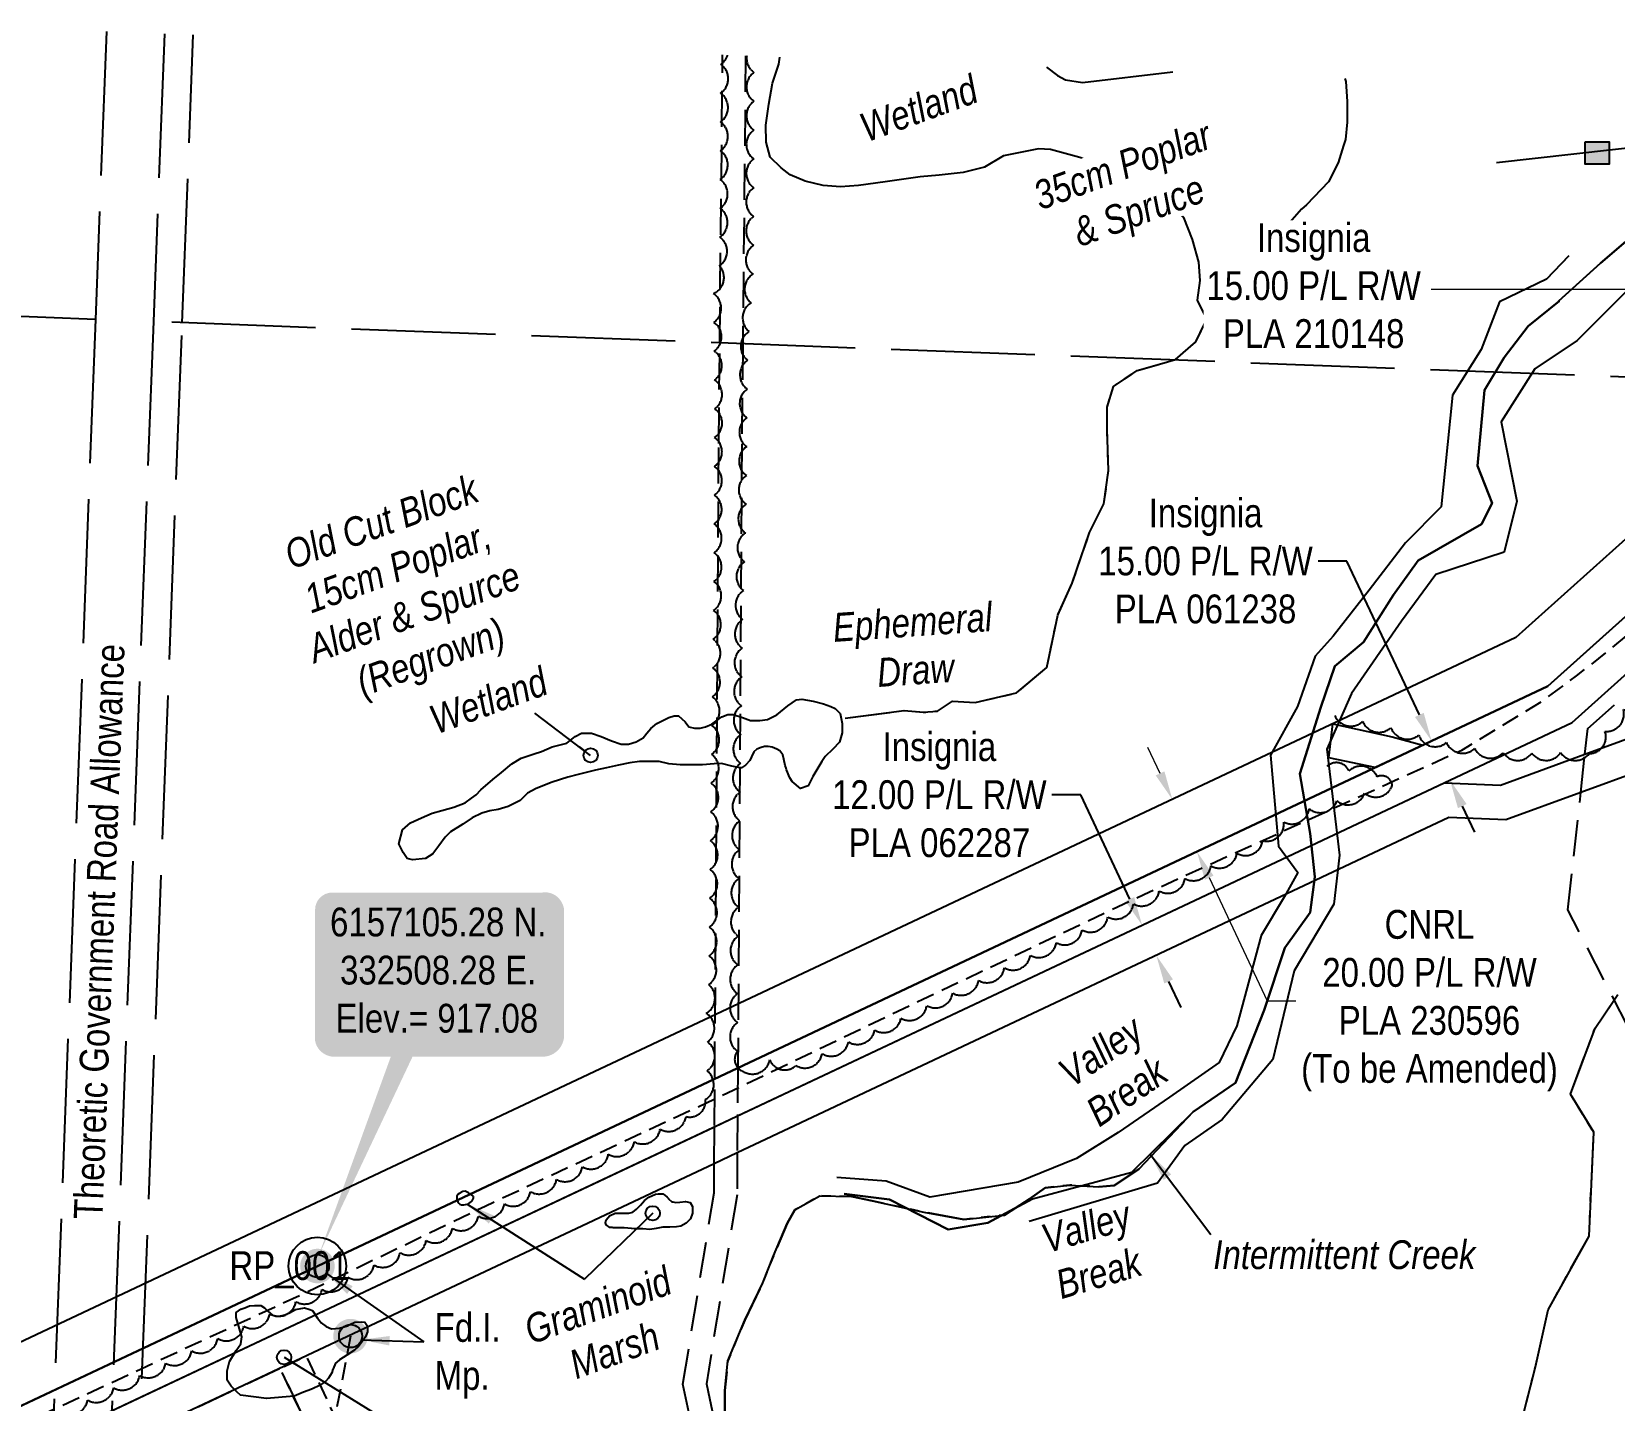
# Model space of a CAD drawing. Extents: x 328899 to 333357, y 6155734 to 6158534.
# Drawn here: x 332409 to 332959, y 6157059 to 6157534 of the extents above; entities that cross this region are included whole.
import ezdxf

# ---------------------------------------------------------------- set-up
doc = ezdxf.new("R2010")
doc.units = 0
doc.header["$LTSCALE"] = 5
doc.header["$PDSIZE"] = 0.5
for name, pattern in [('0', [1, 1, 0]), ('foc-ACCESSROAD', [3.75, 2.5, -1.25]), ('foc-TIELINE', [1.875, 1.25, -0.625]), ('foc-TOPO-ephemeral', [6.25, 3.125, -0.625, 0.625, -0.625, 0.625, -0.625]), ('foc-UNSURVEYED', [12.5, 10, -2.5]), ('HIDDEN2', [1.875, 1.25, -0.625]), ('UG_PIPE', [1.875, 1.25, -0.625])]:
    doc.linetypes.add(name, pattern=pattern)
doc.layers.get('Defpoints').update_dxf_attribs({"color": 9})
for name, color, linetype in [('35', 37, 'Continuous'), ('AS-PIPE-UG', 44, 'UG_PIPE'), ('AS-UNDERLAY-H', 141, 'Continuous'), ('C-RW', 13, 'Continuous'), ('C-WS', 13, 'foc-ACCESSROAD'), ('DETAIL-T', 7, 'Continuous'), ('F-AR', 190, 'foc-ACCESSROAD'), ('F-RW', 190, 'Continuous'), ('L-MON', 1, 'Continuous'), ('L-ROAD-T', 7, 'Continuous'), ('L-TIE', 7, 'foc-TIELINE'), ('L-USEC', 7, 'foc-UNSURVEYED'), ('T-BUSH', 110, '0'), ('T-BUSH-T', 110, 'Continuous'), ('T-DRAW', 143, 'foc-TOPO-ephemeral'), ('T-EXISTING TFA', 220, 'HIDDEN2'), ('T-SLOPE', 48, 'Continuous'), ('T-WATER', 160, 'Continuous'), ('T-WATER-T', 170, 'Continuous'), ('WETLAND', 143, 'Continuous'), ('WETLAND-T', 146, 'Continuous')]:
    doc.layers.add(name, color=color, linetype=linetype)
for name, color, linetype, lineweight in [('C-RW-T', 13, 'Continuous', 9), ('F-RW-T', 190, 'Continuous', 9), ('T-TEXT', 48, 'Continuous', 18)]:
    doc.layers.add(name, color=color, linetype=linetype, lineweight=lineweight)
doc.layers.add('P-EXISTINGCUT', color=125, linetype='Continuous', plot=False)
doc.styles.add('80', font='ARIALN.TTF', dxfattribs={"height": 10})
doc.styles.add('80CG', font='ARIALN.TTF', dxfattribs={"height": 10})
doc.styles.add('80L', font='ARIALN.TTF', dxfattribs={"height": 10})
doc.styles.add('80LS', font='ARIALNI.TTF', dxfattribs={"height": 10})
doc.styles.add('foc-LtypeFont', font='ARIALN.TTF', dxfattribs={"height": 7.35})
doc.linetypes.add('foc-TOPO-flowdirection-NOLINE', pattern='A,0,[">",foc-LtypeFont,S=0.3,R=0,X=0,Y=-0.945],-20,[">",foc-LtypeFont,S=0.3,R=0,X=0,Y=-0.945],0', length=20)
doc.dimstyles.new('Compass 5 000', dxfattribs={"dimscale": 5, "dimtxt": 9, "dimasz": 2, "dimexe": 0.2, "dimexo": 0.0625, "dimgap": 0.5, "dimtad": 0, "dimtih": 1, "dimtoh": 1, "dimzin": 0, "dimdsep": 46, "dimtxsty": '80CG', "dimcen": 0.1, "dimse1": 1, "dimse2": 1, "dimclrd": 256, "dimclrt": 256, "dimaunit": 1, "dimadec": 4, "dimazin": 0, "dimtfac": 0.06, "dimtofl": 0, "dimtmove": 0, "dimatfit": 1, "dimfxl": 0.2, "dimtolj": 1, "dimtzin": 0, "dimlwd": -1, "dimarcsym": 0})

# ---------------------------------------------------------------- blocks, each defined once
blk = doc.blocks.new('*D40')
at = {"layer": 'Defpoints', "color": 0, "transparency": 16777216}
for p in [(332901.61, 6157274.01), (332753.23, 6157220.69), (332759.63, 6157207.12)]:
    blk.add_point(p, dxfattribs=at)
at = {"layer": 'F-RW', "transparency": 16777216}
for p, q in [((332865.8, 6157350.03), (332855.8, 6157350.03)), ((332890.96, 6157296.63), (332865.8, 6157350.03)), ((332905.88, 6157264.97), (332910.14, 6157255.92))]:
    blk.add_line(p, q, dxfattribs=at)
for points in [[(332892.47, 6157297.34), (332889.45, 6157295.92), (332895.22, 6157287.58)], [(332907.38, 6157265.68), (332904.37, 6157264.26), (332901.61, 6157274.01)]]:
    blk.add_solid(points, dxfattribs=at)
at = {"layer": 'F-RW', "transparency": 16777216, "insert": (332816.72, 6157350.03), "char_height": 10, "attachment_point": 5, "style": '80CG'}
blk.add_mtext('\\A1;Insignia\\P15.00 P/L R/W\\PPLA 061238', dxfattribs=at)
blk = doc.blocks.new('*D43')
at = {"layer": 'Defpoints', "color": 0, "transparency": 16777216}
for p in [(332794.68, 6157223.64), (332694.52, 6157176.45), (332699.47, 6157165.94)]:
    blk.add_point(p, dxfattribs=at)
at = {"layer": 'F-RW', "transparency": 16777216}
for p, q in [((332773.37, 6157268.88), (332763.37, 6157268.88)), ((332790.42, 6157232.68), (332773.37, 6157268.88)), ((332803.89, 6157204.08), (332808.16, 6157195.04))]:
    blk.add_line(p, q, dxfattribs=at)
for points in [[(332791.93, 6157233.39), (332788.91, 6157231.97), (332794.68, 6157223.64)], [(332805.4, 6157204.79), (332802.39, 6157203.37), (332799.63, 6157213.13)]]:
    blk.add_solid(points, dxfattribs=at)
at = {"layer": 'F-RW', "transparency": 16777216, "insert": (332724.28, 6157268.88), "char_height": 10, "attachment_point": 5, "style": '80CG'}
blk.add_mtext('\\A1;Insignia\\P12.00 P/L R/W\\PPLA 062287', dxfattribs=at)
blk = doc.blocks.new('fdia')
at = {"color": 255, "const_width": 1}
blk.add_lwpolyline([(-0.5, 0, 1), (0.5, 0, 1)], format="xyb", close=True, dxfattribs=at)
blk = doc.blocks.new('Fdiaa')
blk.add_blockref('fdia', (0, 0))
blk = doc.blocks.new('fdib')
at = {"color": 1, "const_width": 1.6}
blk.add_lwpolyline([(-0.4, 0, 1), (0.4, 0, 1)], format="xyb", close=True, dxfattribs=at)
at = {"color": 1}
blk.add_circle((0, 0), 0.8, dxfattribs=at)
blk = doc.blocks.new('Fdibb')
blk.add_blockref('fdib', (0, 0))
blk = doc.blocks.new('fdicc')
for name in ['Fdibb', 'Fdiaa']:
    blk.add_blockref(name, (0, 0))
blk = doc.blocks.new('FDI')
blk.add_blockref('fdicc', (0, 0))
blk = doc.blocks.new('*D74')
at = {"layer": 'C-RW-T', "transparency": 16777216}
for p, q in [((332800.93, 6157276.32), (332796.67, 6157285.36)), ((332817.98, 6157240.13), (332838.11, 6157197.4)), ((332838.11, 6157197.4), (332848.11, 6157197.4))]:
    blk.add_line(p, q, dxfattribs=at)
for points in [[(332802.44, 6157277.03), (332799.42, 6157275.61), (332805.19, 6157267.27)], [(332819.49, 6157240.84), (332816.47, 6157239.42), (332813.72, 6157249.18)]]:
    blk.add_solid(points, dxfattribs=at)
at = {"layer": 'Defpoints', "color": 0, "transparency": 16777216}
for p in [(332813.72, 6157249.18), (332516.72, 6157131.36), (332525.24, 6157113.27)]:
    blk.add_point(p, dxfattribs=at)
at = {"layer": 'C-RW-T', "transparency": 16777216, "insert": (332894.49, 6157197.4), "char_height": 10, "attachment_point": 5, "style": '80CG'}
blk.add_mtext('\\A1;CNRL\\P20.00 P/L R/W\\PPLA 230596\\P(To be Amended)', dxfattribs=at)
blk = doc.blocks.new('*U90')
h = blk.add_hatch(color=254)
edge = h.paths.add_edge_path()
edge.add_line((-36.5, -28.5), (36.5, -28.5))
edge.add_arc((36.5, -22.5), 6, 270, 360)
edge.add_line((42.5, -22.5), (42.5, 21))
edge.add_arc((36.5, 21), 6, 0, 90)
edge.add_line((36.5, 27), (-36.5, 27))
edge.add_arc((-36.5, 21), 6, 90, 180)
edge.add_line((-42.5, 21), (-42.5, -22.5))
edge.add_arc((-36.5, -22.5), 6, 180, 270)
at = {"color": 1, "flags": 128}
blk.add_lwpolyline([(-36.5, -28.5, 3, 3, 0), (36.5, -28.5, 3, 3, 0.414214), (42.5, -22.5, 3, 3, 0), (42.5, 21, 3, 0, 0.414214), (36.5, 27, 0, 0, 0), (-36.5, 27, 0, 0, 0.414214), (-42.5, 21, 0, 0, 0), (-42.5, -22.5, 0, 3, 0.414214)], format="xyseb", close=True, dxfattribs=at)
blk.add_lwpolyline([(-41.21, -98.9, 0, 10, 0), (0, 0, 5, 5, 0)], format="xyseb", dxfattribs=at)
at = {"color": 1, "style": '80'}
blk.add_attdef('ENTER_TEXT_001', (-36.33, -5), '', height=10, dxfattribs=at)

msp = doc.modelspace()

# ---------------------------------------------------------------- hatches: boundary and pattern name
at = {"layer": 'AS-UNDERLAY-H'}
h = msp.add_hatch(color=256, dxfattribs=at)
h.dxf.hatch_style = 1
h.paths.add_polyline_path([(332948.553, 6157495.606), (332956.868, 6157495.606), (332956.868, 6157487.892), (332948.553, 6157487.892)])

# ---------------------------------------------------------------- linework, layer by layer
at = {"layer": '35', "color": 3}
msp.add_circle((332508.283, 6157105.283), 10, dxfattribs=at)
at = {"layer": 'AS-PIPE-UG', "flags": 128}
msp.add_lwpolyline([(331649.728, 6156661.422), (331649.731, 6156669.514), (331650.752, 6156684.876), (331652.083, 6156692.607), (331655.102, 6156694.167), (331662.127, 6156697.447), (331677.16, 6156705.088), (331687.312, 6156709.624), (331750.613, 6156740.968), (331822.128, 6156774.525), (331873.444, 6156799.897), (331944.535, 6156834.29), (332056.187, 6156886.228), (332129.395, 6156919.545), (332169.929, 6156938.4), (332281.868, 6156992.034), (332392.035, 6157044.146), (332504.291, 6157096.11), (332566.479, 6157126.087), (332646.057, 6157163.211), (332718.516, 6157197.938), (332797.194, 6157235.209), (332905.727, 6157284.436), (332933.545, 6157301.382), (332945.586, 6157310.193), (332955.803, 6157318.22), (332967.926, 6157328.257), (333005.638, 6157361.058), (333016.464, 6157372.965), (333021.819, 6157381.536), (333027.308, 6157391.865), (333046.896, 6157440.751), (333054.598, 6157457.711), (333060.91, 6157469.859), (333084.827, 6157509.338)], dxfattribs=at)
at = {"layer": 'AS-UNDERLAY-H'}
msp.add_lwpolyline([(332948.553, 6157495.606), (332956.868, 6157495.606), (332956.868, 6157487.892), (332948.553, 6157487.892)], close=True, dxfattribs=at)
at = {"layer": 'C-RW', "flags": 128}
msp.add_lwpolyline([(333054.572, 6157510.48), (333027.577, 6157469.115), (332994.989, 6157386.732), (332924.462, 6157323.461), (332499.761, 6157123.372), (332262.665, 6157011.672), (332350.836, 6156824.519), (332472.575, 6156881.875), (332466.183, 6156895.441), (332362.532, 6156846.607), (332289.276, 6157002.105), (332508.283, 6157105.283), (332935.63, 6157306.618), (333011.856, 6157375.033), (333045.428, 6157459.88), (333077.862, 6157509.601)], dxfattribs=at)
at = {"layer": 'C-WS', "flags": 128}
msp.add_lwpolyline([(332314.174, 6156984.446), (332495.338, 6157069.792), (332583.714, 6156882.158), (332402.544, 6156796.826)], close=True, dxfattribs=at)
at = {"layer": 'F-AR'}
for points in [[(332630.698, 6156521.302), (332631.497, 6156621.532), (332632.022, 6156687.413), (332675.604, 6156772.649), (332679.384, 6156921.294), (332680.326, 6156958.303), (332645.217, 6157016.219), (332635.227, 6157064.246), (332646.018, 6157130.711), (332646.082, 6157140.797), (332646.165, 6157154.087), (332646.272, 6157170.688), (332647.674, 6157390.823), (332648.014, 6157425.824), (332648.982, 6157525.788)], [(332656.976, 6157525.486), (332656.007, 6157425.522), (332655.67, 6157390.759), (332654.293, 6157174.467), (332654.186, 6157157.864), (332654.102, 6157144.575), (332654.009, 6157130.042), (332643.356, 6157064.426), (332652.766, 6157019.191), (332688.378, 6156960.444), (332687.378, 6156921.091), (332683.551, 6156770.627), (332640.003, 6156685.458), (332639.49, 6156621.23), (332638.691, 6156521.001)], [(333059.118, 6156505.136), (333059.62, 6156542.645), (333060.402, 6156605.349), (333063.465, 6156850.903), (333065.343, 6156993.996), (333018.689, 6157114.645), (332972.22, 6157171.325), (332942.585, 6157228.993), (332947.017, 6157269.684), (332948.465, 6157282.983), (332949.434, 6157291.877), (332973.902, 6157313.552), (333009.072, 6157326.362), (333024.496, 6157366.192), (333026.1, 6157370.249), (333042.179, 6157410.896), (333058.816, 6157452.955), (333095.338, 6157508.941)]]:
    msp.add_lwpolyline(points, dxfattribs=at)
at = {"layer": 'F-RW', "flags": 128}
msp.add_lwpolyline([(333077.862, 6157509.601), (333045.428, 6157459.88), (333011.85, 6157374.995), (332935.634, 6157306.62), (332508.283, 6157105.283), (332234.022, 6156976.074), (331583.202, 6156669.438), (331589.594, 6156655.871), (332240.414, 6156962.507), (332514.675, 6157091.716), (332944.013, 6157293.99), (333024.496, 6157366.192), (333058.816, 6157452.955), (333095.338, 6157508.941)], dxfattribs=at)
at = {"layer": 'F-RW'}
for points in [[(331615.456, 6156605.006), (331616.062, 6156608.86), (331629.916, 6156608.329), (331630.749, 6156608.297), (331649.643, 6156607.573), (331651.853, 6156658.512), (331652.597, 6156685.556), (332240.414, 6156962.507), (332416.36, 6157045.398), (332447.104, 6157059.883), (332514.675, 6157091.716), (332646.163, 6157153.664), (332654.183, 6157157.442), (332899.553, 6157273.043), (332919.147, 6157272.281), (332948.465, 6157282.983), (332984.32, 6157296.071), (333023.989, 6157310.551), (333044.557, 6157362.546), (333054.321, 6157387.229), (333256.439, 6157385.576), (333356.461, 6157384.738)], [(333355.892, 6157369.747), (333255.87, 6157370.586), (333073.084, 6157372.113), (333055.104, 6157359.913), (333032.201, 6157300.779), (332967.96, 6157277.329), (332947.017, 6157269.684), (332921.042, 6157260.203), (332901.193, 6157260.974), (332654.102, 6157144.575), (332646.082, 6157140.797), (332518.776, 6157080.834), (332446.763, 6157046.908), (332416.024, 6157032.428), (332245.555, 6156951.778), (331673.344, 6156682.07), (331663.959, 6156667.802), (331663.641, 6156657.851), (331661.461, 6156595.345), (331629.291, 6156596.574)]]:
    msp.add_lwpolyline(points, dxfattribs=at)
at = {"layer": 'F-RW-T'}
msp.add_line((332895.073, 6157444.513), (333035.97, 6157444.513), dxfattribs=at)
at = {"layer": 'L-TIE'}
msp.add_line((332519.779, 6157080.948), (332478.967, 6156868.308), dxfattribs=at)
at = {"layer": 'L-USEC', "flags": 128}
for points in [[(332435.022, 6157533.864), (332431.205, 6157433.956)], [(332455.121, 6157533.105), (332451.303, 6157433.188)], [(332461.353, 6157432.819), (332465.17, 6157532.726)], [(332431.205, 6157433.956), (332028.308, 6157449.163), (331625.412, 6157464.369)], [(332431.205, 6157433.956), (332415.848, 6157031.998), (332400.49, 6156630.041)], [(332451.303, 6157433.188), (332435.946, 6157031.23), (332420.589, 6156629.273)], [(332430.638, 6156628.903), (332445.996, 6157030.862), (332461.353, 6157432.819)], [(333257.094, 6157402.784), (332854.198, 6157417.991), (332451.304, 6157433.198)]]:
    msp.add_lwpolyline(points, dxfattribs=at)
at = {"layer": 'P-EXISTINGCUT', "flags": 128}
msp.add_lwpolyline([(332860.965, 6157293.546), (332881.561, 6157289.02), (332892.158, 6157286.137), (332875.649, 6157278.359), (332859.484, 6157281.714)], close=True, dxfattribs=at)
at = {"layer": 'T-BUSH', "flags": 128}
for points in [[(332178.762, 6156921.332, 0.520567), (332172.615, 6156929.217, 0.5205671), (332176.851, 6156936.462, 0.5205671), (332185.192, 6156941.976, 0.5205671), (332193.581, 6156947.403, 0.5205671), (332202.634, 6156951.647, 0.5205671), (332211.686, 6156955.892, 0.5205671), (332220.739, 6156960.136, 0.5205671), (332229.791, 6156964.381, 0.5205671), (332238.829, 6156968.655, 0.5205671), (332247.807, 6156973.054, 0.5205671), (332256.785, 6156977.454, 0.5205671), (332265.763, 6156981.853, 0.5205671), (332274.741, 6156986.253, 0.5205671), (332283.728, 6156990.635, 0.5205671), (332292.796, 6156994.846, 0.5205671), (332301.864, 6156999.057, 0.5205671), (332310.932, 6157003.268, 0.5205671), (332319.999, 6157007.479, 0.5205671), (332329.067, 6157011.69, 0.5205671), (332338.135, 6157015.901, 0.5205671), (332347.203, 6157020.112, 0.5205671), (332356.235, 6157024.4, 0.5205671), (332365.259, 6157028.704, 0.5205671), (332374.284, 6157033.007, 0.5205671), (332383.308, 6157037.311, 0.5205671), (332392.333, 6157041.614, 0.5205671), (332401.369, 6157045.894, 0.5205671), (332410.406, 6157050.169, 0.5205671), (332419.444, 6157054.444, 0.5205671), (332428.482, 6157058.72, 0.5205671), (332437.52, 6157062.995, 0.5205671), (332446.558, 6157067.271, 0.5205671), (332455.595, 6157071.546, 0.5205671), (332464.633, 6157075.821, 0.5205671), (332473.671, 6157080.097, 0.5205671), (332482.709, 6157084.372, 0.5205671), (332491.747, 6157088.648, 0.5205671), (332500.797, 6157092.897, 0.5205671), (332509.848, 6157097.143, 0.5205671), (332518.9, 6157101.388, 0.5205671), (332527.952, 6157105.634, 0.5205671), (332537.005, 6157109.878, 0.5205671), (332546.058, 6157114.121, 0.5205671), (332555.111, 6157118.363, 0.5205671), (332564.164, 6157122.606, 0.5205671), (332573.217, 6157126.849, 0.5205671), (332582.27, 6157131.092, 0.5205671), (332591.318, 6157135.346, 0.5205671), (332600.314, 6157139.71, 0.5205671), (332609.309, 6157144.073, 0.5205671), (332618.305, 6157148.436, 0.5205671), (332627.301, 6157152.799, 0.5205671), (332636.297, 6157157.162, 0.5205671), (332643.035, 6157163.076, 0.5205671), (332643.62, 6157173.054, 0.5205671), (332643.791, 6157183.046, 0.5205671), (332643.311, 6157193.022, 0.5205671), (332644.18, 6157202.979, 0.5205671), (332644.293, 6157212.976, 0.5205671), (332644.406, 6157222.973, 0.5205671), (332644.519, 6157232.971, 0.5205671), (332644.632, 6157242.968, 0.5205671), (332644.744, 6157252.966, 0.5205671), (332644.86, 6157262.963, 0.5205671), (332645.004, 6157272.96, 0.5205671), (332645.149, 6157282.957, 0.5205671), (332645.293, 6157292.954, 0.5205671), (332645.437, 6157302.951, 0.5205671), (332645.582, 6157312.948, 0.5205671), (332645.726, 6157322.945, 0.5205671), (332645.871, 6157332.942, 0.5205671), (332645.996, 6157342.939, 0.5205671), (332646.039, 6157352.937, 0.5205671), (332646.082, 6157362.935, 0.5205671), (332646.125, 6157372.933, 0.5205671), (332646.168, 6157382.931, 0.5205671), (332646.211, 6157392.929, 0.5205671), (332646.254, 6157402.927, 0.5205671), (332646.202, 6157412.924, 0.5205671), (332646.083, 6157422.922, 0.5205671), (332645.965, 6157432.919, 0.5205671), (332645.846, 6157442.916, 0.5205671), (332647.851, 6157452.56, 0.5205671), (332648.065, 6157462.528, 0.5205671), (332648.116, 6157472.526, 0.5205671), (332648.167, 6157482.524, 0.5205671), (332648.218, 6157492.522, 0.5205671), (332648.269, 6157502.52, 0.5205671), (332648.32, 6157512.518, 0.5205671), (332648.371, 6157522.516, 0.1675036), (332650.724, 6157525.722, 0.1675036)], [(332657.357, 6157525.472, 0.2792603), (332659.895, 6157519.68, 0.5205671), (332659.871, 6157509.682, 0.5205671), (332659.847, 6157499.684, 0.5205671), (332659.823, 6157489.686, 0.5205671), (332659.8, 6157479.688, 0.5205671), (332659.776, 6157469.69, 0.5205671), (332659.752, 6157459.692, 0.5205671), (332659.568, 6157449.699, 0.5205671), (332658.881, 6157439.725, 0.5205671), (332658.194, 6157429.75, 0.5205671), (332657.663, 6157419.77, 0.5205671), (332657.56, 6157409.772, 0.5205671), (332657.458, 6157399.775, 0.5205671), (332657.355, 6157389.777, 0.5205671), (332657.253, 6157379.78, 0.5205671), (332657.151, 6157369.782, 0.5205671), (332656.919, 6157359.788, 0.5205671), (332656.575, 6157349.796, 0.5205671), (332656.231, 6157339.803, 0.5205671), (332655.93, 6157329.81, 0.5205671), (332655.791, 6157319.813, 0.5205671), (332655.653, 6157309.816, 0.5205671), (332655.514, 6157299.819, 0.5205671), (332655.375, 6157289.822, 0.5205671), (332655.236, 6157279.825, 0.5205671), (332655.097, 6157269.828, 0.5205671), (332654.958, 6157259.831, 0.5205671), (332654.819, 6157249.834, 0.5205671), (332654.681, 6157239.837, 0.5205671), (332654.542, 6157229.84, 0.5205671), (332654.403, 6157219.843, 0.5205671), (332654.264, 6157209.845, 0.5205671), (332654.159, 6157199.848, 0.5205671), (332654.182, 6157189.85, 0.5205671), (332654.156, 6157179.852, 0.5205671), (332656.215, 6157172.809, 0.5205671), (332665.363, 6157176.842, 0.5205671), (332674.454, 6157174.868, 0.5205671), (332683.569, 6157178.976, 0.5205671), (332692.684, 6157183.084, 0.5205671), (332701.799, 6157187.192, 0.5205671), (332710.914, 6157191.3, 0.5205671), (332719.905, 6157195.674, 0.5205671), (332728.896, 6157200.048, 0.5205671), (332737.886, 6157204.421, 0.5205671), (332746.877, 6157208.795, 0.5205671), (332755.868, 6157213.169, 0.5205671), (332764.858, 6157217.542, 0.5205671), (332773.844, 6157221.927, 0.5205671), (332782.753, 6157226.464, 0.5205671), (332791.662, 6157231.001, 0.5205671), (332800.602, 6157235.476, 0.5205671), (332809.597, 6157239.842, 0.5205671), (332818.591, 6157244.208, 0.5205671), (332827.586, 6157248.574, 0.5205671), (332836.58, 6157252.94, 0.5205671), (332843.887, 6157259.415, 0.5205671), (332852.701, 6157264.047, 0.5205671), (332862.319, 6157266.779, 0.5205671), (332871.94, 6157269.496, 0.5205671), (332881.577, 6157272.161, 0.5205671), (332876.321, 6157275.156, 0.5205671), (332866.531, 6157277.188, 0.5205671), (332858.874, 6157278.777)], [(332861.557, 6157296.487, 0.520567), (332871.322, 6157294.341, 0.5205671), (332881.087, 6157292.195, 0.5205671), (332890.749, 6157289.629, 0.5205671), (332900.396, 6157287.004, 0.5205671), (332910.184, 6157284.966, 0.5205671), (332920.053, 6157283.484, 0.5205671), (332930.037, 6157283.334, 0.5205671), (332940.033, 6157283.554, 0.5205671), (332950.022, 6157283.248, 0.5205671), (332955.417, 6157290.913, 0.5205671), (332961.835, 6157298.489, 0.5205671), (332968.833, 6157305.629, 0.5205671), (332977.023, 6157311.202, 0.5205671), (332985.808, 6157315.976, 0.5205671), (332994.592, 6157320.75, 0.5205671), (333003.34, 6157325.592, 0.5205671), (333011.345, 6157331.301, 0.5205671), (333016.763, 6157339.598, 0.5205671), (333020.308, 6157348.946, 0.5205671), (333023.854, 6157358.295, 0.5205671), (333027.357, 6157367.659, 0.5205671), (333030.819, 6157377.038, 0.5205671), (333034.433, 6157386.359, 0.5205671), (333038.209, 6157395.616, 0.5205671), (333041.984, 6157404.874, 0.5205671), (333045.76, 6157414.132, 0.5205671), (333049.536, 6157423.389, 0.5205671), (333053.312, 6157432.647, 0.5205671), (333058.166, 6157441.369, 0.5205671), (333063.273, 6157449.964, 0.5205671), (333068.38, 6157458.559, 0.5205671), (333073.487, 6157467.155, 0.5205671), (333078.594, 6157475.75, 0.5205671), (333083.701, 6157484.345, 0.5205671), (333088.809, 6157492.94, 0.5205671), (333093.916, 6157501.536, 0.4490056), (333099.451, 6157508.786, 0.4490056)]]:
    msp.add_lwpolyline(points, format="xyb", dxfattribs=at)
at = {"layer": 'T-DRAW', "linetype": 'foc-TOPO-flowdirection-NOLINE', "flags": 128}
for points in [[(333092.512, 6157503.588), (333080.27, 6157507.953), (333064.773, 6157508.28), (333043.377, 6157503.832), (333026.279, 6157500.505), (332917.774, 6157488.314)], [(332691.609, 6157295.49), (332712.098, 6157298.161), (332718.649, 6157297.566), (332723.613, 6157297.963), (332728.846, 6157301.463), (332736.738, 6157300.963), (332751.077, 6157304.272), (332761.556, 6157313.096), (332765.416, 6157331.295), (332770.379, 6157342.325), (332776.446, 6157359.973), (332781.409, 6157369.9), (332783.064, 6157381.481), (332782.512, 6157395.82), (332782.512, 6157403.541), (332784.718, 6157410.71), (332792.991, 6157416.225), (332800.712, 6157418.431), (332806.227, 6157420.086), (332813.396, 6157426.152), (332817.808, 6157435.527), (332829.53, 6157448.122)], [(332891.946, 6156992.176), (332899.389, 6157000.7), (332914.037, 6157031.624), (332926.501, 6157051.613), (332931.296, 6157070.299), (332935.644, 6157090.033), (332949.882, 6157115.692), (332951.525, 6157151.726), (332943.495, 6157165.004), (332951.991, 6157187.917), (332952.032, 6157187.876), (332958.022, 6157196.801)], [(332601.922, 6156610.431), (332606.907, 6156614.51), (332609.26, 6156620.157), (332610.515, 6156625.647), (332610.986, 6156629.412), (332610.677, 6156633.648), (332613.338, 6156638.197), (332614.226, 6156643.06), (332613.338, 6156648.394), (332612.24, 6156654.354), (332612.24, 6156657.492), (332612.24, 6156660.629), (332612.868, 6156664.708), (332615.692, 6156669.885), (332617.731, 6156672.708), (332621.966, 6156675.846), (332627.377, 6156677.933), (332630.707, 6156681.129), (332631.611, 6156685.546), (332631.209, 6156692.474), (332633.418, 6156700.104), (332635.557, 6156705.453), (332639.361, 6156709.712), (332640.595, 6156712.985), (332642.555, 6156718.279), (332646.673, 6156724.357), (332650.203, 6156730.632), (332652.36, 6156738.476), (332652.752, 6156740.044), (332653.928, 6156746.711), (332653.536, 6156754.555), (332654.713, 6156761.222), (332655.889, 6156771.026), (332654.125, 6156777.889), (332651.379, 6156785.144), (332646.673, 6156795.537), (332640.791, 6156804.361), (332638.83, 6156814.754), (332641.379, 6156825.146), (332644.516, 6156829.852), (332646.085, 6156835.343), (332644.516, 6156838.872), (332642.359, 6156846.716), (332638.634, 6156853.971), (332635.3, 6156860.834), (332635.496, 6156868.481), (332636.281, 6156877.305), (332638.242, 6156885.345), (332642.948, 6156896.13), (332642.555, 6156906.326), (332643.732, 6156918.091), (332643.732, 6156928.876), (332642.163, 6156940.641), (332639.222, 6156950.838), (332640.399, 6156960.838), (332642.163, 6156967.897), (332644.908, 6156975.937), (332645.693, 6156983.192), (332647.458, 6156987.702), (332647.85, 6156992.996), (332649.419, 6156997.31), (332650.791, 6157001.232), (332653.34, 6157005.938), (332654.517, 6157011.625), (332653.928, 6157016.723), (332652.556, 6157023.586), (332649.811, 6157030.253), (332649.026, 6157036.135), (332649.026, 6157043.195), (332649.811, 6157051.038), (332649.811, 6157062.019), (332650.791, 6157072.411), (332656.674, 6157086.53), (332662.949, 6157099.472), (332666.674, 6157108.884), (332671.38, 6157120.061), (332674.125, 6157124.767), (332682.753, 6157129.669), (332693.734, 6157129.473), (332700.989, 6157127.904), (332718.833, 6157123.982), (332732.755, 6157121.433), (332746.874, 6157123.002), (332755.501, 6157128.492), (332760.992, 6157132.414), (332769.62, 6157133.395), (332779.62, 6157132.806), (332784.983, 6157133.274), (332793.542, 6157138.885)]]:
    msp.add_lwpolyline(points, dxfattribs=at)
at = {"layer": 'T-DRAW', "flags": 128}
for points in [[(332691.609, 6157295.49), (332712.098, 6157298.161), (332718.649, 6157297.566), (332723.613, 6157297.963), (332728.846, 6157301.463), (332736.738, 6157300.963), (332751.077, 6157304.272), (332761.556, 6157313.096), (332765.416, 6157331.295), (332770.379, 6157342.325), (332776.446, 6157359.973), (332781.409, 6157369.9), (332783.064, 6157381.481), (332782.512, 6157395.82), (332782.512, 6157403.541), (332784.718, 6157410.71), (332792.991, 6157416.225), (332800.712, 6157418.431), (332806.227, 6157420.086), (332813.396, 6157426.152), (332817.808, 6157435.527), (332829.53, 6157448.122)], [(332891.946, 6156992.176), (332899.389, 6157000.7), (332914.037, 6157031.624), (332926.501, 6157051.613), (332931.296, 6157070.299), (332935.644, 6157090.033), (332949.882, 6157115.692), (332951.525, 6157151.726), (332943.495, 6157165.004), (332951.991, 6157187.917), (332952.032, 6157187.876), (332959.846, 6157199.518)], [(332793.542, 6157138.885), (332784.983, 6157133.274), (332779.62, 6157132.806), (332769.62, 6157133.395), (332760.992, 6157132.414), (332755.501, 6157128.492), (332746.874, 6157123.002), (332732.755, 6157121.433), (332718.833, 6157123.982), (332700.989, 6157127.904), (332693.734, 6157129.473), (332682.753, 6157129.669), (332674.125, 6157124.767), (332671.38, 6157120.061), (332666.674, 6157108.884), (332662.949, 6157099.472), (332656.674, 6157086.53), (332650.791, 6157072.411), (332649.811, 6157062.019), (332649.811, 6157051.038), (332649.026, 6157043.195), (332649.026, 6157036.135), (332649.811, 6157030.253), (332652.556, 6157023.586), (332653.928, 6157016.723), (332654.517, 6157011.625), (332653.34, 6157005.938), (332650.791, 6157001.232), (332649.419, 6156997.31), (332647.85, 6156992.996), (332647.458, 6156987.702), (332645.693, 6156983.192), (332644.908, 6156975.937), (332642.163, 6156967.897), (332640.399, 6156960.838), (332639.222, 6156950.838), (332642.163, 6156940.641), (332643.732, 6156928.876), (332643.732, 6156918.091), (332642.555, 6156906.326), (332642.948, 6156896.13), (332638.242, 6156885.345), (332636.281, 6156877.305), (332635.496, 6156868.481), (332635.3, 6156860.834), (332638.634, 6156853.971), (332642.359, 6156846.716), (332644.516, 6156838.872), (332646.085, 6156835.343), (332644.516, 6156829.852), (332641.379, 6156825.146), (332638.83, 6156814.754), (332640.791, 6156804.361), (332646.673, 6156795.537), (332651.379, 6156785.144), (332654.125, 6156777.889), (332655.889, 6156771.026), (332654.713, 6156761.222), (332653.536, 6156754.555), (332653.928, 6156746.711), (332652.752, 6156740.044), (332652.36, 6156738.476), (332650.203, 6156730.632), (332646.673, 6156724.357), (332642.555, 6156718.279), (332640.595, 6156712.985), (332639.361, 6156709.712), (332635.557, 6156705.453), (332633.418, 6156700.104), (332631.209, 6156692.474), (332631.611, 6156685.546), (332630.707, 6156681.129), (332627.377, 6156677.933), (332621.966, 6156675.846), (332617.731, 6156672.708), (332615.692, 6156669.885), (332612.868, 6156664.708), (332612.24, 6156660.629), (332612.24, 6156657.492), (332612.24, 6156654.354), (332613.338, 6156648.394), (332614.226, 6156643.06), (332613.338, 6156638.197), (332610.677, 6156633.648), (332610.986, 6156629.412), (332610.515, 6156625.647), (332609.26, 6156620.157), (332606.907, 6156614.51), (332601.922, 6156610.431)]]:
    msp.add_lwpolyline(points, dxfattribs=at)
at = {"layer": 'T-EXISTING TFA', "flags": 128}
msp.add_lwpolyline([(332393.127, 6156816.818), (332402.544, 6156796.826), (332583.714, 6156882.158), (332495.338, 6157069.792), (332504.383, 6157074.053), (332597.02, 6156877.374), (332397.759, 6156783.521), (332384.082, 6156812.558)], close=True, dxfattribs=at)
at = {"layer": 'T-SLOPE', "flags": 128}
for points in [[(332975.621, 6157462.026), (332966.424, 6157447.232), (332945.725, 6157426.594), (332931.118, 6157416.786), (332919.434, 6157398.38), (332924.807, 6157370.84), (332920.403, 6157353.093), (332896.636, 6157345.391), (332884.756, 6157329.205), (332867.444, 6157304.125), (332858.802, 6157284.696), (332861.7, 6157260.575), (332863.21, 6157247.994), (332861.32, 6157230.983), (332847.506, 6157207.773), (332840.136, 6157176.994), (332822.483, 6157156.156), (332809.466, 6157147.146), (332799.997, 6157134.034), (332755.41, 6157120.775)], [(332942.846, 6157456.002), (332935.065, 6157447.946), (332918.767, 6157440.03), (332912.426, 6157423.466), (332902.519, 6157407.648), (332899.875, 6157382.526), (332898.522, 6157368.842), (332886.115, 6157356.335), (332873.565, 6157339.985), (332861.04, 6157323.997), (332854.741, 6157317.029), (332848.691, 6157299.562), (332839.214, 6157282.604), (332842.1, 6157251.015), (332848.738, 6157241.948), (332844.147, 6157233.582), (332835.994, 6157220.079), (332827.598, 6157188.712), (332821.482, 6157175.926), (332804.151, 6157163.87), (332786.329, 6157151.692), (332771.951, 6157142.593), (332751.694, 6157134.399), (332720.934, 6157129.208), (332705.839, 6157134.751), (332688.691, 6157135.998)], [(332935.065, 6157447.946), (332942.846, 6157456.002)], [(332939.477, 6157440.298), (332939.338, 6157440.307)]]:
    msp.add_lwpolyline(points, dxfattribs=at)
at = {"layer": 'T-WATER', "linetype": 'foc-TOPO-flowdirection-NOLINE', "flags": 128}
msp.add_lwpolyline([(332691.203, 6157130.34), (332707.004, 6157128.397), (332727.377, 6157117.97), (332741.067, 6157120.307), (332756.628, 6157128.568), (332791.132, 6157137.926), (332812.42, 6157158.784), (332827.148, 6157168.844), (332837.076, 6157194.132), (332844.299, 6157215.711), (332853.031, 6157228.004), (332854.696, 6157240.458), (332853.062, 6157255.457), (332849.426, 6157276.128), (332856.72, 6157299.302), (332861.66, 6157313.53), (332871.519, 6157321.869), (332882.024, 6157338.384), (332890.598, 6157350.212), (332912.512, 6157362.845), (332916.234, 6157370.206), (332911.119, 6157383.123), (332913.567, 6157409.351), (332920.414, 6157420.699), (332928.787, 6157431.606), (332939.477, 6157440.298), (332939.338, 6157440.307), (332953.831, 6157453.531), (332976.324, 6157472.745), (332994.821, 6157487.4), (333002.891, 6157497.816), (333002.829, 6157512.433)], dxfattribs=at)
at = {"layer": 'T-WATER', "flags": 128}
for points in [[(332976.324, 6157472.745), (332953.831, 6157453.531), (332939.338, 6157440.307), (332939.477, 6157440.298), (332928.787, 6157431.606), (332920.414, 6157420.699), (332913.567, 6157409.351), (332911.119, 6157383.123), (332916.234, 6157370.206), (332912.512, 6157362.845), (332890.598, 6157350.212), (332882.024, 6157338.384), (332871.519, 6157321.869), (332861.66, 6157313.53), (332856.72, 6157299.302), (332849.426, 6157276.128), (332853.062, 6157255.457), (332854.696, 6157240.458), (332853.031, 6157228.004), (332844.299, 6157215.711), (332837.076, 6157194.132), (332827.148, 6157168.844), (332812.42, 6157158.784), (332793.542, 6157138.885)], [(332756.628, 6157128.568), (332741.067, 6157120.307), (332727.377, 6157117.97), (332707.004, 6157128.397), (332691.203, 6157130.34)]]:
    msp.add_lwpolyline(points, dxfattribs=at)
at = {"layer": 'WETLAND'}
for points in [[(332865.098, 6157517.631), (332865.428, 6157516.509), (332865.898, 6157509.606), (332865.898, 6157502.39), (332865.271, 6157496.429), (332864.613, 6157494.293), (332862.761, 6157488.272), (332859.467, 6157481.684), (332851.78, 6157473.683), (332850.031, 6157472.257), (332845.996, 6157467.575), (332842.074, 6157461.202), (332836.191, 6157455.075), (332831.779, 6157448.212), (332827.858, 6157441.594), (332821.73, 6157435.956), (332816.583, 6157435.221), (332813.886, 6157440.613), (332814.867, 6157447.476), (332814.377, 6157453.849), (332812.171, 6157461.693), (332809.229, 6157469.291), (332800.896, 6157476.644), (332794.033, 6157481.301), (332784.228, 6157486.449), (332780.856, 6157487.269), (332773.032, 6157490.155), (332762.835, 6157492.978), (332758.757, 6157493.135), (332746.521, 6157490.782), (332739.932, 6157486.86), (332732.559, 6157484.978), (332724.245, 6157484.037), (332717.657, 6157483.409), (332705.421, 6157481.684), (332696.166, 6157480.429), (332689.891, 6157479.958), (332683.93, 6157480.429), (332677.655, 6157481.997), (332672.478, 6157484.194), (332669.341, 6157486.547), (332665.55, 6157490.289), (332664.164, 6157495.488), (332664.007, 6157501.449), (332665.042, 6157508.698), (332666.36, 6157516.038), (332668.557, 6157522.627), (332668.878, 6157525.037)], [(332761.509, 6157521.541), (332765.306, 6157518.637), (332768.036, 6157517.148), (332773.992, 6157516.156), (332805.372, 6157519.885)]]:
    msp.add_lwpolyline(points, dxfattribs=at)
for points in [[(332689.861, 6157297.129), (332690.497, 6157293.634), (332690.497, 6157290.458), (332689.544, 6157287.122), (332687.32, 6157284.74), (332684.62, 6157282.199), (332683.508, 6157280.452), (332680.332, 6157275.21), (332678.743, 6157272.034), (332676.043, 6157271.081), (332673.184, 6157273.463), (332672.323, 6157274.802), (332672.015, 6157275.572), (332671.54, 6157276.76), (332671.202, 6157277.605), (332671.014, 6157278.171), (332670.694, 6157279.13), (332670.287, 6157281.265), (332669.881, 6157282.79), (332668.864, 6157284.111), (332667.848, 6157284.721), (332666.221, 6157285.432), (332664.798, 6157285.636), (332663.578, 6157285.636), (332662.358, 6157285.331), (332660.935, 6157284.721), (332659.817, 6157283.806), (332659.004, 6157282.078), (332658.496, 6157280.757), (332656.971, 6157279.232), (332655.548, 6157278.317), (332655.087, 6157278.317), (332652.219, 6157278.863), (332648.566, 6157279.816), (332646.024, 6157279.657), (332642.054, 6157279.34), (332637.606, 6157279.34), (332634.271, 6157279.34), (332630.3, 6157279.657), (332626.965, 6157280.452), (332623.788, 6157280.452), (332620.135, 6157280.452), (332616.8, 6157279.975), (332612.829, 6157279.181), (332608.699, 6157278.228), (332604.887, 6157277.434), (332598.852, 6157276.004), (332595.199, 6157275.051), (332589.798, 6157273.304), (332584.239, 6157271.081), (332581.222, 6157269.492), (332578.68, 6157266.951), (332574.551, 6157264.886), (332571.056, 6157263.774), (332568.197, 6157263.298), (332565.339, 6157262.504), (332562.003, 6157260.915), (332558.826, 6157258.692), (332554.538, 6157255.992), (332552.632, 6157254.245), (332550.408, 6157251.227), (332548.344, 6157248.368), (332545.802, 6157246.78), (332541.355, 6157246.303), (332539.449, 6157246.78), (332538.02, 6157248.844), (332536.59, 6157251.862), (332537.861, 6157256.786), (332540.561, 6157259.168), (332544.373, 6157260.915), (332548.185, 6157262.504), (332551.52, 6157263.457), (332555.65, 6157264.569), (332559.621, 6157266.157), (332561.844, 6157267.745), (332563.433, 6157268.857), (332565.021, 6157270.604), (332569.15, 6157274.257), (332572.168, 6157276.64), (332575.821, 6157279.657), (332578.998, 6157281.563), (332583.604, 6157283.152), (332586.145, 6157283.946), (332589.798, 6157285.534), (332594.881, 6157286.805), (332597.74, 6157289.187), (332599.964, 6157290.299), (332603.458, 6157290.299), (332606.793, 6157289.187), (332610.446, 6157287.599), (332613.782, 6157286.487), (332616.323, 6157286.487), (332619.023, 6157287.281), (332621.406, 6157288.711), (332622.676, 6157290.299), (332624.106, 6157291.887), (332626.171, 6157293.634), (332630.3, 6157295.699), (332632.206, 6157296.335), (332633.636, 6157296.335), (332636.018, 6157294.27), (332637.289, 6157292.523), (332639.195, 6157292.046), (332641.259, 6157292.046), (332643.007, 6157292.523), (332645.23, 6157293.476), (332646.66, 6157294.429), (332648.724, 6157296.017), (332650.789, 6157296.811), (332652.695, 6157296.811), (332655.872, 6157295.699), (332658.731, 6157294.746), (332661.907, 6157294.746), (332664.607, 6157295.064), (332667.784, 6157296.652), (332671.596, 6157299.829), (332674.614, 6157301.894), (332676.52, 6157302.052), (332680.49, 6157301.417), (332683.985, 6157300.464), (332686.526, 6157299.511), (332688.114, 6157298.876), (332689.861, 6157297.129)], [(332631.707, 6157127.548), (332632.791, 6157127.385), (332634.093, 6157127.439), (332636.098, 6157127.71), (332637.725, 6157127.385), (332638.484, 6157125.921), (332638.538, 6157123.698), (332637.833, 6157121.692), (332636.37, 6157120.12), (332634.472, 6157119.144), (332632.954, 6157118.928), (332630.677, 6157118.765), (332628.292, 6157118.765), (332625.96, 6157118.331), (332623.683, 6157117.952), (332621.298, 6157118.169), (332618.26, 6157118.252), (332617.34, 6157118.277), (332614.792, 6157118.602), (332612.624, 6157118.602), (332610.835, 6157118.602), (332610.707, 6157118.609), (332609.859, 6157118.656), (332608.612, 6157119.578), (332608.287, 6157120.283), (332608.558, 6157121.367), (332608.634, 6157121.451), (332609.75, 6157122.668), (332611.702, 6157123.644), (332613.274, 6157123.698), (332615.226, 6157123.644), (332616.419, 6157123.644), (332617.828, 6157124.024), (332619.129, 6157124.999), (332620.431, 6157126.463), (332621.894, 6157128.09), (332623.412, 6157129.228), (332624.388, 6157129.662), (332625.635, 6157130.204), (332626.606, 6157130.306), (332626.665, 6157130.312), (332628.237, 6157130.312), (332628.942, 6157129.879), (332629.701, 6157129.228), (332630.243, 6157128.686), (332630.257, 6157128.631), (332631.341, 6157127.548), (332631.707, 6157127.548)], [(332494.368, 6157087.843), (332495.03, 6157087.843), (332497.015, 6157088.373), (332498.603, 6157089.035), (332500.721, 6157090.226), (332503.765, 6157090.755), (332505.354, 6157090.358), (332506.545, 6157089.829), (332508.266, 6157087.182), (332508.929, 6157086.462), (332509.526, 6157085.535), (332511.304, 6157084.264), (332513.168, 6157083.502), (332515.963, 6157083.756), (332518.674, 6157084.519), (332519.548, 6157084.941), (332521.3, 6157085.789), (332523.503, 6157085.959), (332524.773, 6157085.789), (332525.62, 6157084.434), (332525.62, 6157082.485), (332525.027, 6157080.707), (332523.841, 6157079.097), (332522.571, 6157077.403), (332521.215, 6157076.048), (332518.505, 6157074.353), (332515.963, 6157072.744), (332515.009, 6157071.909), (332514.608, 6157071.558), (332513.756, 6157069.621), (332513.676, 6157069.44), (332513.337, 6157068.17), (332512.152, 6157066.391), (332511.05, 6157065.205), (332509.017, 6157063.849), (332506.561, 6157062.663), (332505.036, 6157062.071), (332503.401, 6157061.476), (332500.178, 6157060.079), (332490.636, 6157059.326), (332481.572, 6157060.497), (332480.338, 6157061.636), (332478.352, 6157063.622), (332476.897, 6157065.607), (332476.897, 6157068.916), (332477.691, 6157072.093), (332480.073, 6157075.931), (332481.661, 6157078.314), (332482.059, 6157080.696), (332481.264, 6157083.476), (332480.073, 6157087.446), (332480.073, 6157089.167), (332481.661, 6157090.358), (332483.117, 6157090.755), (332484.706, 6157091.417), (332486.426, 6157091.549), (332488.676, 6157091.549), (332489.868, 6157090.755), (332491.059, 6157089.564), (332492.647, 6157088.24), (332494.368, 6157087.843)]]:
    msp.add_lwpolyline(points, close=True, dxfattribs=at)
at = {"layer": 'WETLAND', "flags": 128}
msp.add_lwpolyline([(332559.653, 6157126.64), (332560.263, 6157126.811), (332560.817, 6157127.052), (332561.3, 6157127.293), (332561.797, 6157127.691), (332562.038, 6157127.932), (332562.18, 6157128.159), (332562.35, 6157128.571), (332562.45, 6157128.898), (332562.521, 6157129.252), (332562.492, 6157129.409), (332562.404, 6157129.565), (332561.71, 6157130.085), (332561.191, 6157130.396), (332560.775, 6157130.674), (332560.289, 6157130.951), (332559.562, 6157131.263), (332558.728, 6157131.142), (332558.085, 6157130.832), (332557.708, 6157130.566), (332557.154, 6157130.189), (332556.71, 6157129.501), (332556.643, 6157129.035), (332556.643, 6157128.636), (332556.757, 6157128.287), (332556.913, 6157127.946), (332557.069, 6157127.577), (332557.41, 6157127.151), (332557.694, 6157126.811), (332558.262, 6157126.527), (332558.588, 6157126.513), (332559.099, 6157126.513), (332559.653, 6157126.64)], close=True, dxfattribs=at)

# ---------------------------------------------------------------- block references
at = {"layer": 'DETAIL-T'}
ref = msp.add_blockref('*U90', (332549.965, 6157207.97), dxfattribs=at)
ref.add_attrib('ENTER_TEXT_001', '6157105.28 N.', (332512.67, 6157219.742), dxfattribs={"layer": '0', "color": 1, "height": 10, "style": '80'})
ref.add_attrib('ENTER_TEXT_002', '332508.28 E.', (332516.142, 6157203.035), dxfattribs={"layer": '0', "color": 1, "height": 10, "style": '80'})
ref.add_attrib('ENTER_TEXT_003', 'Elev.= 917.08', (332514.577, 6157186.327), dxfattribs={"layer": '0', "color": 1, "height": 10, "style": '80'})
at = {"layer": 'L-MON'}
for p, xscale, yscale, zscale in [((332508.283, 6157105.283), 4.999017799999867, 4.999017799999867, 4.999017799999867), ((332519.779, 6157080.948), 4.999999999999984, 4.999999999999984, 4.999999999999984)]:
    msp.add_blockref('FDI', p, dxfattribs=dict(at, xscale=xscale, yscale=yscale, zscale=zscale))

# ---------------------------------------------------------------- texts
at = {"layer": '35', "color": 3, "style": '80'}
msp.add_attdef('RP_001', (332477.728, 6157100.437), 'RP', height=10, dxfattribs=at)
at = {"layer": 'L-MON', "insert": (332548.985, 6157088.968), "char_height": 9.998, "attachment_point": 1, "style": '80L'}
msp.add_mtext_dynamic_manual_height_columns('Fd.I.\\PMp.', width=8.64011, gutter_width=50, heights=[0], dxfattribs=at)
at = {"layer": 'L-ROAD-T', "insert": (332427.485, 6157221.613), "char_height": 9.99805, "width": 199.5085, "attachment_point": 2, "rotation": 87.78387, "style": '80L'}
msp.add_mtext('Theoretic Government Road Allowance', dxfattribs=at)
at = {"layer": 'T-BUSH-T', "insert": (332528.73, 6157368.41), "char_height": 9.99805, "width": 88.31604, "attachment_point": 2, "rotation": 20, "style": '80LS'}
msp.add_mtext('{\\C48;Old Cut Block}\\P15cm Poplar, Alder & Spurce\\P(Regrown)', dxfattribs=at)
at = {"layer": 'T-TEXT', "char_height": 9.99804, "attachment_point": 1, "style": '80L'}
for insert, rotation in [((332771.132, 6157179.68), 34.34529), ((332766.445, 6157121.501), 16.56109)]:
    msp.add_mtext_dynamic_manual_height_columns('\\pi-7.9429;{\\fArial Narrow|b0|i1|c0|p34;Valley\\P\\pi-7.72466;Break}', width=14.5857, gutter_width=50, heights=[0], dxfattribs=dict(at, insert=insert, rotation=rotation))
at = {"layer": 'T-WATER-T', "insert": (332686.635, 6157331.914), "char_height": 9.99805, "attachment_point": 1, "rotation": 3.95581, "style": '80L'}
msp.add_mtext_dynamic_manual_height_columns('\\pi0.31462;{\\fArial Narrow|b0|i1|c0|p34;Ephemeral \\P\\pi14.57172;Draw}', width=55.97995, gutter_width=50, heights=[0], dxfattribs=at)
at = {"layer": 'T-WATER-T', "insert": (332805.757, 6157114.222), "char_height": 9.99804, "attachment_point": 1, "style": '80L'}
msp.add_mtext_dynamic_manual_height_columns('\\pi13.65611;{\\fArial Narrow|b0|i1|c0|p34;Intermittent Creek}', width=118.30388, gutter_width=50, heights=[0], dxfattribs=at)
at = {"layer": 'WETLAND-T', "char_height": 9.99804, "attachment_point": 1, "rotation": 20, "style": '80L'}
for s, width, insert in [('\\pi-4.71063;{\\fArial Narrow|b0|i1|c0|p34;Wetland}', 31.64161, (332700.073, 6157506.392)), ('\\pi-4.71063;{\\fArial Narrow|b0|i1|c0|p34;Wetland}', 31.64161, (332550.643, 6157300.801)), ('\\pi0.65199;{\\fArial Narrow|b0|i1|c0|p34;Graminoid\\P\\pi11.25018;Marsh}', 53.50382, (332578.487, 6157087.137))]:
    msp.add_mtext_dynamic_manual_height_columns(s, width=width, gutter_width=50, heights=[0], dxfattribs=dict(at, insert=insert))

# ---------------------------------------------------------------- dimensions: what is measured, and where the dimension line sits
at = {"layer": 'C-RW-T'}
dim = msp.add_linear_dim(base=(332813.716, 6157249.181), p1=(332516.722, 6157131.363), p2=(332525.245, 6157113.274), angle=295.22642, text='CNRL\\P20.00 P/L R/W\\PPLA 230596\\P(To be Amended)', dimstyle='Compass 5 000', dxfattribs=at)
dim.commit()
dim.dimension.update_dxf_attribs({"geometry": '*D74', "text_midpoint": (332894.493, 6157197.399), "dimtype": 161})
at = {"layer": 'F-RW'}
for base, p1, p2, angle, text, picture, middle in [((332901.613, 6157274.014), (332753.233, 6157220.686), (332759.625, 6157207.119), 295.22644, 'Insignia\\P15.00 P/L R/W\\PPLA 061238', '*D40', (332816.716, 6157350.025)), ((332794.681, 6157223.636), (332699.471, 6157165.938), (332694.521, 6157176.446), 115.22761, 'Insignia\\P12.00 P/L R/W\\PPLA 062287', '*D43', (332724.28, 6157268.876))]:
    dim = msp.add_linear_dim(base=base, p1=p1, p2=p2, angle=angle, text=text, dimstyle='Compass 5 000', dxfattribs=at)
    dim.commit()
    dim.dimension.update_dxf_attribs({"geometry": picture, "text_midpoint": middle, "dimtype": 161})

# ---------------------------------------------------------------- leaders
at = {"layer": 'L-MON'}
for points in [[(332511.38, 6157102.707), (332545.278, 6157078.94)], [(332523.339, 6157079.678), (332545.278, 6157078.94)]]:
    msp.add_leader(points, dimstyle='Compass 5 000', dxfattribs=at)
at = {"layer": 'T-WATER-T'}
msp.add_leader([(332797.452, 6157144.118), (332818.585, 6157116.285)], dimstyle='Compass 5 000', dxfattribs=at)
at = {"layer": 'WETLAND-T'}
for points in [[(332603.164, 6157282.597), (332583.776, 6157297.29)], [(332624.724, 6157123.627), (332601.023, 6157100.73)], [(332496.706, 6157073.616), (332537.134, 6157048.667)]]:
    msp.add_leader(points, dimstyle='Compass 5 000', override={"dimasz": 1, "dimldrblk": 'DotBlank'}, dxfattribs=at)
msp.add_leader([(332560.263, 6157126.811), (332601.023, 6157100.73)], dimstyle='Compass 5 000', dxfattribs=at)

# ---------------------------------------------------------------- next in the draw order: texts
at = {"layer": 'F-RW-T', "insert": (332854.255, 6157445.635), "char_height": 9.99804, "attachment_point": 5, "style": '80CG', "bg_fill": 3, "box_fill_scale": 1.1, "bg_fill_color": 256, "bg_fill_true_color": 13158600, "bg_fill_transparency": 0}
msp.add_mtext('\\A1;Insignia\\P15.00 P/L R/W\\PPLA 210148', dxfattribs=at)

# ---------------------------------------------------------------- next in the draw order: texts
at = {"layer": 'T-BUSH-T', "insert": (332786.119, 6157492.193), "char_height": 9.99805, "width": 65.39418, "attachment_point": 2, "rotation": 20, "style": '80LS', "bg_fill": 3, "box_fill_scale": 1.2, "bg_fill_color": 256, "bg_fill_transparency": 0}
msp.add_mtext('35cm Poplar \\P& Spruce', dxfattribs=at)

doc.saveas('drawing.dxf')
